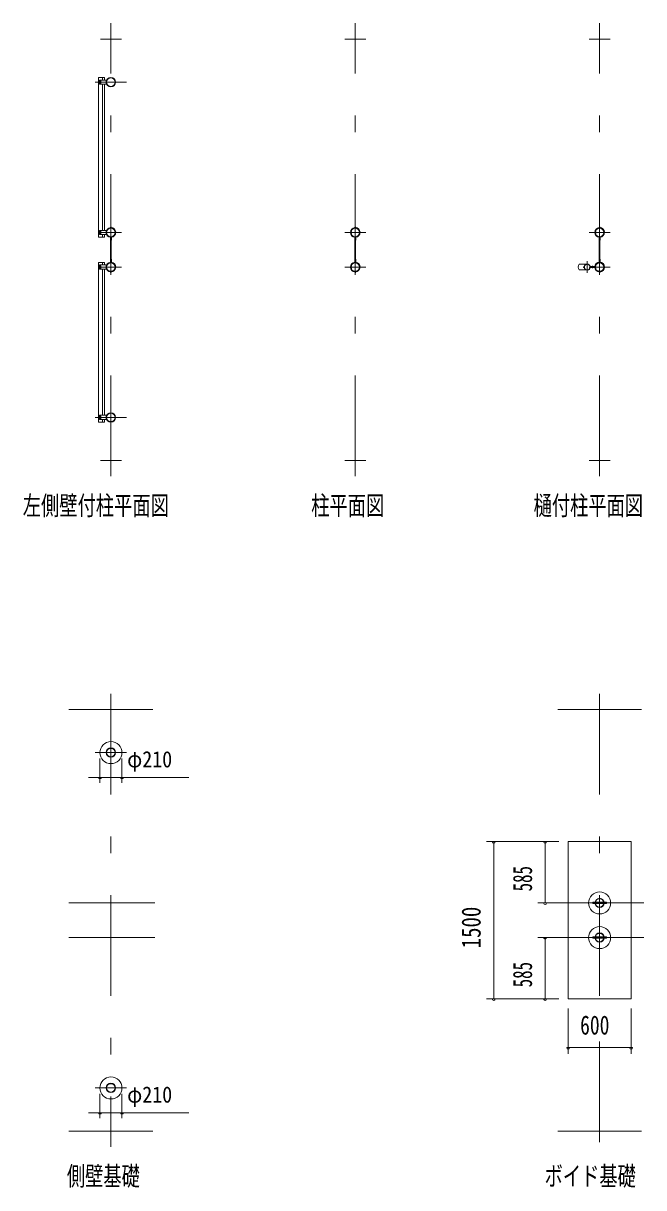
# Model space of a CAD drawing. Units: millimetres, scale not verified. Extents: x -34086 to 34091, y -14700 to 14700.
# Drawn here: x -34086 to -28171, y -11328 to -222 of the extents above; entities that cross this region are included whole.
import ezdxf
from ezdxf.enums import TextEntityAlignment as Align

# ---------------------------------------------------------------- set-up
doc = ezdxf.new("R2010")
doc.units = ezdxf.units.MM
doc.header["$LTSCALE"] = 80
doc.linetypes.add('USER3', pattern=[24, 12, -5, 2, -5])
for name, color, linetype, lineweight in [('0-2_1-07BOLD', 7, 'Continuous', 18), ('0-3_1-27CENTER', 3, 'USER3', 18), ('0-5_1-57DIM', 3, 'Continuous', 18)]:
    doc.layers.add(name, color=color, linetype=linetype, lineweight=lineweight)
doc.styles.add('ＭＳ ゴシック', font='')
doc.styles.get('ＭＳ ゴシック').set_extended_font_data('MS Gothic')

msp = doc.modelspace()

# ---------------------------------------------------------------- linework, layer by layer
at = {"layer": '0-2_1-07BOLD'}
for p, q in [((-33150.86, -372.46), (-33350.86, -372.46)), ((-30821.14, -372.46), (-31021.13, -372.46)), ((-28491.4, -372.46), (-28691.4, -372.46)), ((-33312.8, -738.46), (-33370.41, -738.46)), ((-33360.91, -798.46), (-33360.91, -768.46)), ((-33355.91, -763.46), (-33295.4, -763.46)), ((-33354.4, -778.66), (-33354.4, -774.96)), ((-33346.4, -774.96), (-33346.4, -778.66)), ((-33330.4, -763.46), (-33330.4, -738.46)), ((-33312.8, -738.46), (-33312.8, -763.46)), ((-33295.4, -803.46), (-33295.4, -763.46)), ((-33355.91, -803.46), (-33295.4, -803.46)), ((-33354.4, -791.96), (-33354.4, -788.26)), ((-33347.52, -788.46), (-33353.29, -788.46)), ((-33347.52, -778.46), (-33344.63, -783.46)), ((-33344.63, -783.46), (-33347.52, -788.46)), ((-33346.4, -788.26), (-33346.4, -791.96)), ((-33330.4, -803.46), (-33330.4, -2197.46)), ((-33312.8, -2197.46), (-33312.8, -803.46)), ((-33360.91, -2202.46), (-33360.91, -2232.46)), ((-33356.18, -2217.46), (-33353.29, -2212.46)), ((-33353.29, -2222.46), (-33356.18, -2217.46)), ((-33355.91, -2197.46), (-33295.4, -2197.46)), ((-33354.4, -2208.96), (-33354.4, -2212.66)), ((-33347.52, -2212.46), (-33353.29, -2212.46)), ((-33346.4, -2212.66), (-33346.4, -2208.96)), ((-33295.4, -2197.46), (-33295.4, -2237.46)), ((-33355.91, -2237.46), (-33295.4, -2237.46)), ((-33354.4, -2222.27), (-33354.4, -2225.96)), ((-33347.52, -2222.46), (-33353.29, -2222.46)), ((-33346.4, -2225.96), (-33346.4, -2222.27)), ((-33330.4, -2237.46), (-33330.4, -2262.46)), ((-33312.8, -2262.46), (-33312.8, -2237.46)), ((-33255.45, -2292.46), (-33255.45, -2263.38)), ((-33255.45, -2292.46), (-33253.85, -2292.46)), ((-33253.85, -2261.9), (-33253.85, -2503.01)), ((-33247.85, -2503.01), (-33247.85, -2261.9)), ((-33247.85, -2292.46), (-33246.25, -2292.46)), ((-33246.25, -2292.46), (-33246.25, -2263.38)), ((-30925.72, -2292.46), (-30925.72, -2263.38)), ((-30925.72, -2292.46), (-30924.12, -2292.46)), ((-30924.12, -2261.9), (-30924.12, -2503.01)), ((-30918.12, -2503.01), (-30918.12, -2261.9)), ((-30918.12, -2292.46), (-30916.52, -2292.46)), ((-30916.52, -2292.46), (-30916.52, -2263.38)), ((-28595.99, -2292.46), (-28595.99, -2263.38)), ((-28595.99, -2292.46), (-28594.39, -2292.46)), ((-28594.39, -2261.9), (-28594.39, -2503.01)), ((-28588.39, -2503.01), (-28588.39, -2261.9)), ((-33370.41, -2502.46), (-33370.41, -4026.45)), ((-33312.81, -2502.46), (-33370.41, -2502.46)), ((-33360.91, -2562.45), (-33360.91, -2532.45)), ((-33355.91, -2527.45), (-33295.41, -2527.45)), ((-33354.41, -2542.65), (-33354.41, -2538.96)), ((-33354.41, -2555.96), (-33354.41, -2552.26)), ((-33347.52, -2552.45), (-33353.3, -2552.45)), ((-33347.52, -2542.45), (-33344.64, -2547.46)), ((-33344.64, -2547.46), (-33347.52, -2552.45)), ((-33346.41, -2538.96), (-33346.41, -2542.65)), ((-33346.41, -2552.26), (-33346.41, -2555.96)), ((-33330.41, -2527.45), (-33330.41, -2502.46)), ((-33312.81, -2502.46), (-33312.81, -2527.45)), ((-33295.41, -2567.45), (-33295.41, -2527.45)), ((-33255.45, -2472.46), (-33255.45, -2501.54)), ((-33255.45, -2472.46), (-33253.85, -2472.46)), ((-30925.72, -2472.46), (-30925.72, -2501.54)), ((-30925.72, -2472.46), (-30924.12, -2472.46)), ((-28718.91, -2519.96), (-28786.49, -2519.96)), ((-28682.06, -2544.45), (-28635.84, -2544.45)), ((-28682.06, -2550.46), (-28635.84, -2550.46)), ((-28680.66, -2542.85), (-28637.31, -2542.85)), ((-28680.66, -2552.06), (-28637.31, -2552.06)), ((-28595.99, -2472.46), (-28594.39, -2472.46)), ((-28595.99, -2472.46), (-28595.99, -2501.54)), ((-28588.39, -2472.46), (-28586.79, -2472.46)), ((-28586.79, -2472.46), (-28586.79, -2501.54)), ((-33355.91, -2567.45), (-33295.41, -2567.45)), ((-33330.41, -3961.45), (-33330.41, -2567.45)), ((-33312.81, -2567.45), (-33312.81, -3961.45)), ((-28718.91, -2574.96), (-28786.49, -2574.96)), ((-33360.91, -3966.45), (-33360.91, -3996.45)), ((-33356.18, -3981.45), (-33353.3, -3976.45)), ((-33353.29, -3986.45), (-33356.18, -3981.45)), ((-33355.91, -3961.45), (-33295.41, -3961.45)), ((-33354.41, -3972.95), (-33354.41, -3976.65)), ((-33354.41, -3986.26), (-33354.41, -3989.95)), ((-33347.52, -3986.45), (-33353.29, -3986.45)), ((-33346.41, -3976.65), (-33346.41, -3972.95)), ((-33346.41, -3989.95), (-33346.41, -3986.26)), ((-33295.41, -3961.45), (-33295.41, -4001.45)), ((-33312.81, -4026.45), (-33370.41, -4026.45)), ((-33355.91, -4001.45), (-33295.41, -4001.45)), ((-33330.41, -4001.45), (-33330.41, -4026.45)), ((-33312.81, -4026.45), (-33312.81, -4001.45)), ((-33150.86, -4392.46), (-33350.86, -4392.46)), ((-30821.14, -4392.46), (-31021.13, -4392.46)), ((-28491.4, -4392.46), (-28691.4, -4392.46)), ((-32850.86, -6767.46), (-33650.86, -6767.46)), ((-28191.4, -6767.46), (-28991.4, -6767.46)), ((-28891.4, -8027.45), (-28291.4, -8027.45)), ((-28891.4, -9527.46), (-28891.4, -8027.45)), ((-28656.4, -8618.95), (-28656.4, -8605.96)), ((-28656.4, -8605.96), (-28635.48, -8605.96)), ((-28656.4, -8618.95), (-28635.48, -8618.95)), ((-28631.22, -8605.96), (-28551.58, -8605.96)), ((-28631.22, -8618.95), (-28551.58, -8618.95)), ((-28547.33, -8605.96), (-28526.4, -8605.96)), ((-28656.4, -8948.95), (-28656.4, -8935.96)), ((-28656.4, -8935.96), (-28635.48, -8935.96)), ((-28656.4, -8948.95), (-28635.48, -8948.95)), ((-28631.22, -8935.96), (-28551.58, -8935.96)), ((-28631.22, -8948.95), (-28551.58, -8948.95)), ((-28547.33, -8935.96), (-28526.4, -8935.96)), ((-32850.86, -10787.46), (-33650.86, -10787.46)), ((-28191.4, -10787.46), (-28991.4, -10787.46))]:
    msp.add_line(p, q, dxfattribs=at)
for points in [[(-33312.8, -2262.46), (-33370.41, -2262.46), (-33370.41, -738.46)], [(-33347.52, -778.46), (-33353.29, -778.46), (-33356.18, -783.46), (-33353.29, -788.46)], [(-33347.52, -2222.46), (-33344.63, -2217.46), (-33347.52, -2212.46)], [(-28588.39, -2292.46), (-28586.79, -2292.46), (-28586.79, -2263.38)], [(-33347.52, -2542.45), (-33353.29, -2542.45), (-33356.18, -2547.46), (-33353.3, -2552.45)], [(-33247.85, -2472.46), (-33246.25, -2472.46), (-33246.25, -2501.54)], [(-30918.12, -2472.46), (-30916.52, -2472.46), (-30916.52, -2501.54)], [(-33347.52, -3986.45), (-33344.64, -3981.45), (-33347.52, -3976.45), (-33353.3, -3976.45)], [(-28891.4, -9527.46), (-28291.4, -9527.46), (-28291.4, -8027.45)], [(-28547.33, -8618.95), (-28526.4, -8618.95), (-28526.4, -8605.96)], [(-28547.33, -8948.95), (-28526.4, -8948.95), (-28526.4, -8935.96)]]:
    msp.add_lwpolyline(points, dxfattribs=at)
for centre, radius in [((-33350.4, -783.46), 6.25), ((-33250.85, -783.46), 44.55), ((-33250.85, -783.46), 40.35), ((-33350.4, -783.46), 4.9), ((-33350.4, -2217.46), 6.25), ((-33350.4, -2217.46), 4.9), ((-33250.85, -2217.46), 44.55), ((-33250.85, -2217.46), 40.35), ((-33250.85, -2169.06), 2.25), ((-30921.13, -2217.46), 44.55), ((-30921.13, -2217.46), 40.35), ((-30921.13, -2169.06), 2.25), ((-28591.39, -2217.46), 44.55), ((-28591.39, -2217.46), 40.35), ((-28591.39, -2169.06), 2.25), ((-33350.41, -2547.46), 6.25), ((-33350.41, -2547.46), 4.9), ((-33250.85, -2547.46), 44.55), ((-33250.85, -2547.46), 40.35), ((-30921.13, -2547.46), 44.55), ((-30921.13, -2547.46), 40.35), ((-28740.74, -2547.46), 2.25), ((-28709.39, -2547.46), 27.5), ((-28591.39, -2547.46), 46.15), ((-28591.39, -2547.46), 44.55), ((-28591.39, -2547.46), 40.35), ((-33250.85, -2595.86), 2.25), ((-30921.13, -2595.86), 2.25), ((-28591.39, -2595.86), 2.25), ((-33350.41, -3981.45), 6.25), ((-33350.41, -3981.45), 4.9), ((-33250.86, -3981.45), 44.55), ((-33250.86, -3981.45), 40.35), ((-33250.86, -7178.46), 105), ((-33250.86, -7178.46), 44.55), ((-33250.86, -7178.46), 40.35), ((-28591.4, -8612.45), 105), ((-28591.4, -8612.45), 44.55), ((-28591.4, -8612.45), 40.35), ((-28591.4, -8942.45), 105), ((-28591.4, -8942.45), 44.55), ((-28591.4, -8942.45), 40.35), ((-33250.86, -10376.45), 105), ((-33250.86, -10376.45), 44.55), ((-33250.86, -10376.45), 40.35)]:
    msp.add_circle(centre, radius, dxfattribs=at)
for centre, radius, start, end in [((-33355.91, -768.46), 5, 90, 180), ((-33350.4, -774.96), 4, 0, 180), ((-33355.91, -798.46), 5, 180, 270), ((-33350.4, -791.96), 4, 180, 0), ((-33355.91, -2202.46), 5, 90, 180), ((-33350.4, -2208.96), 4, 0, 180), ((-33250.85, -2217.46), 46.15, 93.78961, 264.28209), ((-33250.85, -2169.06), 3.85, 322.09525, 270.00276), ((-33250.85, -2217.46), 46.15, 275.72758, 90.00154), ((-30921.13, -2217.46), 46.15, 93.78961, 264.28209), ((-30921.13, -2169.06), 3.85, 322.09525, 270.00276), ((-30921.13, -2217.46), 46.15, 275.72758, 90.00154), ((-28591.39, -2217.46), 46.15, 93.78961, 264.28209), ((-28591.39, -2169.06), 3.85, 322.09525, 270.00276), ((-28591.39, -2217.46), 46.15, 275.72758, 90.00154), ((-33355.91, -2232.46), 5, 180, 270), ((-33350.4, -2225.96), 4, 180, 0), ((-33355.91, -2532.45), 5, 90, 180), ((-33350.41, -2538.96), 4, 0, 180), ((-33250.85, -2547.46), 46.15, 95.71837, 266.21085), ((-33250.85, -2547.46), 46.15, 269.99892, 84.27287), ((-30921.13, -2547.46), 46.15, 95.71837, 266.21085), ((-30921.13, -2547.46), 46.15, 269.99892, 84.27287), ((-28751, -2547.46), 44.9, 142.23546, 217.76454), ((-28740.74, -2547.46), 3.85, 51.34222, 0), ((-28709.39, -2547.46), 29.1, 9.09488, 180), ((-28709.39, -2547.46), 29.1, 185.93016, 350.90401), ((-28691.99, -2547.46), 44.9, 142.23546, 160.41136), ((-33355.91, -2562.45), 5, 180, 270), ((-33350.41, -2555.96), 4, 180, 0), ((-33250.85, -2595.86), 3.85, 90, 37.90752), ((-30921.13, -2595.86), 3.85, 90, 37.90752), ((-28691.99, -2547.46), 44.9, 199.58864, 217.76454), ((-28591.39, -2595.86), 3.85, 90, 37.90752), ((-33355.91, -3966.45), 5, 90, 180), ((-33355.91, -3996.45), 5, 180, 270), ((-33350.41, -3972.95), 4, 0, 180), ((-33350.41, -3989.95), 4, 180, 0)]:
    msp.add_arc(centre, radius, start, end, dxfattribs=at)
at = {"layer": '0-3_1-27CENTER'}
for p, q in [((-33250.85, -4542.46), (-33250.85, -222.46)), ((-30921.13, -4542.46), (-30921.13, -222.46)), ((-28591.4, -4542.46), (-28591.4, -222.46)), ((-33350.4, -765.96), (-33350.4, -800.96)), ((-33100.85, -783.46), (-33400.85, -783.46)), ((-33150.86, -2217.46), (-33350.86, -2217.46)), ((-33350.4, -2234.96), (-33350.4, -2199.96)), ((-30821.14, -2217.46), (-31021.13, -2217.46)), ((-28491.4, -2217.46), (-28691.4, -2217.46)), ((-33150.86, -2547.46), (-33350.86, -2547.46)), ((-33350.41, -2529.96), (-33350.41, -2564.96)), ((-30821.14, -2547.46), (-31021.13, -2547.46)), ((-28709.39, -2492.46), (-28709.39, -2602.46)), ((-28491.4, -2547.46), (-28691.4, -2547.46)), ((-28658.92, -2558.22), (-28658.92, -2536.69)), ((-33100.86, -3981.45), (-33400.86, -3981.45)), ((-33350.41, -3998.95), (-33350.41, -3963.95)), ((-33250.86, -6617.46), (-33250.86, -10937.46)), ((-28591.4, -6617.46), (-28591.4, -9647.46)), ((-33400.86, -7178.46), (-33100.86, -7178.46)), ((-33650.86, -8612.46), (-32830.86, -8612.46)), ((-28991.4, -8612.46), (-28171.4, -8612.46)), ((-33650.86, -8942.45), (-32830.86, -8942.45)), ((-28991.4, -8942.45), (-28171.4, -8942.45)), ((-28591.4, -9932.27), (-28591.4, -10937.46)), ((-33400.86, -10376.45), (-33100.86, -10376.45))]:
    msp.add_line(p, q, dxfattribs=at)
at = {"layer": '0-5_1-57DIM'}
for p, q in [((-33355.86, -7235.88), (-33355.86, -7465.45)), ((-33145.86, -7235.88), (-33145.86, -7465.45)), ((-33464.51, -7415.45), (-32508.36, -7415.45)), ((-33341.86, -7415.45), (-33369.86, -7415.45)), ((-33131.86, -7415.45), (-33159.86, -7415.45)), ((-28981.4, -8027.45), (-29671.4, -8027.45)), ((-29587.4, -8027.45), (-29615.4, -8027.45)), ((-29601.4, -8027.45), (-29601.4, -9527.46)), ((-29097.4, -8027.45), (-29125.4, -8027.45)), ((-29111.4, -8027.45), (-29111.4, -8612.46)), ((-28981.4, -8612.46), (-29181.4, -8612.46)), ((-29097.4, -8612.46), (-29125.4, -8612.46)), ((-28981.4, -8942.45), (-29181.4, -8942.45)), ((-29097.4, -8942.45), (-29125.4, -8942.45)), ((-29111.4, -8942.45), (-29111.4, -9527.46)), ((-28981.4, -9527.46), (-29671.4, -9527.46)), ((-29587.4, -9527.46), (-29615.4, -9527.46)), ((-29097.4, -9527.46), (-29125.4, -9527.46)), ((-28891.4, -9617.46), (-28891.4, -10052.27)), ((-28291.4, -9617.46), (-28291.4, -10052.27)), ((-28877.4, -9992.27), (-28905.4, -9992.27)), ((-28891.4, -9992.27), (-28291.4, -9992.27)), ((-28277.4, -9992.27), (-28305.4, -9992.27)), ((-33355.86, -10433.87), (-33355.86, -10663.45)), ((-33145.86, -10433.87), (-33145.86, -10663.45)), ((-33464.51, -10613.45), (-32508.36, -10613.45)), ((-33341.86, -10613.45), (-33369.86, -10613.45)), ((-33131.86, -10613.45), (-33159.86, -10613.45))]:
    msp.add_line(p, q, dxfattribs=at)
for centre in [(-33355.86, -7415.45), (-33145.86, -7415.45), (-29601.4, -8027.45), (-29111.4, -8027.45), (-29111.4, -8612.46), (-29111.4, -8942.45), (-29601.4, -9527.46), (-29111.4, -9527.46), (-28891.4, -9992.27), (-28291.4, -9992.27), (-33355.86, -10613.45), (-33145.86, -10613.45)]:
    msp.add_arc(centre, 14, 180, 0, dxfattribs=at)

# ---------------------------------------------------------------- texts
at = {"layer": '0-5_1-57DIM', "color": 7, "style": 'ＭＳ ゴシック'}
for s, height, width, p in [('左側壁付柱平面図', 182.3, 0.7, (-34090.86, -4967.59)), ('柱平面図', 182.3, 0.7, (-31341.14, -4967.59)), ('樋付柱平面図', 182.3, 0.7, (-29221.4, -4967.59)), ('φ210', 155, 0.9, (-33095.86, -7365.45)), ('600', 182.3, 0.75, (-28777.4, -9922.27)), ('φ210', 155, 0.9, (-33095.86, -10563.45)), ('側壁基礎', 182.3, 0.7, (-33670.85, -11362.59)), ('ボイド基礎', 182.3, 0.7, (-29116.4, -11362.59))]:
    msp.add_text(s, height=height, dxfattribs=dict(at, width=width)).set_placement(p, align=Align.BOTTOM_LEFT)
for s, width, p in [('585', 0.65, (-29181.4, -8501.81)), ('1500', 0.8, (-29671.4, -9044.83)), ('585', 0.65, (-29181.4, -9416.81))]:
    msp.add_text(s, height=182.3, rotation=90, dxfattribs=dict(at, width=width)).set_placement(p, align=Align.BOTTOM_LEFT)

doc.saveas('drawing.dxf')
